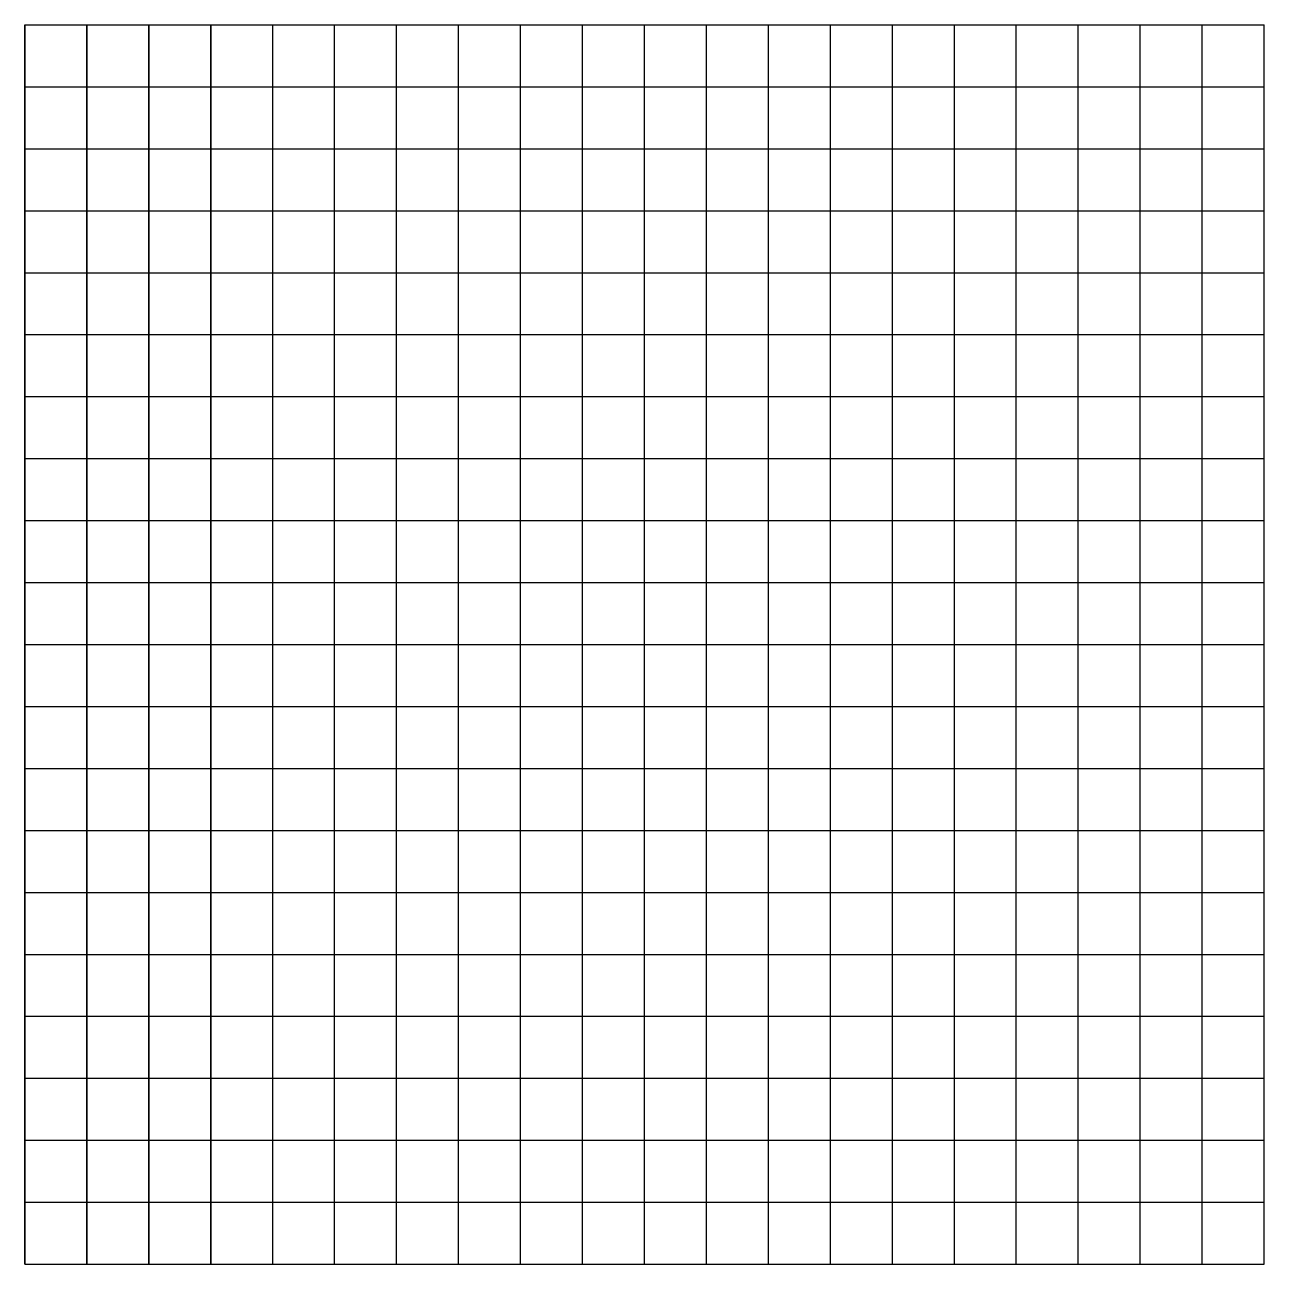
# Model space of a CAD drawing. Header units: inches. Extents: x 0 to 20, y 0 to 20.
import ezdxf

# ---------------------------------------------------------------- set-up
doc = ezdxf.new("R2010")
doc.units = ezdxf.units.IN
doc.layers.add('Grid', color=253, linetype='Continuous', lineweight=25, true_color=0xa0a0a4)
doc.layers.add('Path', color=18, linetype='Continuous', lineweight=25, true_color=0x000000)

msp = doc.modelspace()

# ---------------------------------------------------------------- linework, layer by layer
at = {"layer": 'Grid'}
for p, q in [((0, 0), (0, 20)), ((0, 20), (20, 20)), ((1, 0), (1, 20)), ((2, 0), (2, 20)), ((3, 0), (3, 20)), ((4, 0), (4, 20)), ((5, 0), (5, 20)), ((6, 0), (6, 20)), ((7, 0), (7, 20)), ((8, 0), (8, 20)), ((9, 0), (9, 20)), ((10, 0), (10, 20)), ((11, 0), (11, 20)), ((12, 0), (12, 20)), ((13, 0), (13, 20)), ((14, 0), (14, 20)), ((15, 0), (15, 20)), ((16, 0), (16, 20)), ((17, 0), (17, 20)), ((18, 0), (18, 20)), ((19, 0), (19, 20)), ((20, 0), (20, 20)), ((0, 19), (20, 19)), ((0, 18), (20, 18)), ((0, 17), (20, 17)), ((0, 16), (20, 16)), ((0, 15), (20, 15)), ((0, 14), (20, 14)), ((0, 13), (20, 13)), ((0, 12), (20, 12)), ((0, 11), (20, 11)), ((0, 10), (20, 10)), ((0, 9), (20, 9)), ((0, 8), (20, 8)), ((0, 7), (20, 7)), ((0, 6), (20, 6)), ((0, 5), (20, 5)), ((0, 4), (20, 4)), ((0, 3), (20, 3)), ((0, 2), (20, 2)), ((0, 1), (20, 1)), ((0, 0), (20, 0))]:
    msp.add_line(p, q, dxfattribs=at)
at = {"layer": 'Path', "flags": 128}
for points in [[(0, 20), (0, 0), (20, 0)], [(0, 20), (1, 20), (1, 0), (20, 0)], [(0, 20), (2, 20), (2, 0), (20, 0)], [(0, 20), (3, 20), (3, 0), (20, 0)]]:
    msp.add_lwpolyline(points, dxfattribs=at)

doc.saveas('drawing.dxf')
